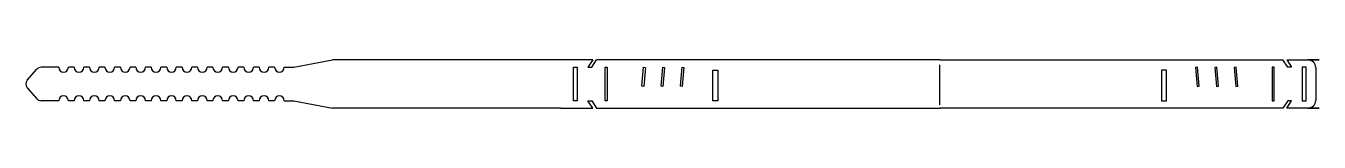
# Model space of a CAD drawing. Header units: millimetres. Extents: x -474 to 197, y 0 to 25.
import ezdxf

# ---------------------------------------------------------------- set-up
doc = ezdxf.new("R2010")
doc.units = ezdxf.units.MM
doc.layers.get('0').update_dxf_attribs({"linetype": 'CONTINUOUS'})

msp = doc.modelspace()

# ---------------------------------------------------------------- linework, layer by layer
for p, q in [((-473.3, 14.46), (-468.4, 20.14)), ((-460, 21.18), (-466.13, 21.18)), ((-457, 21.18), (-460, 21.18)), ((-449, 21.18), (-452, 21.18)), ((-441, 21.18), (-444, 21.18)), ((-433, 21.18), (-436, 21.18)), ((-425, 21.18), (-428, 21.18)), ((-417, 21.18), (-420, 21.18)), ((-409, 21.18), (-412, 21.18)), ((-401, 21.18), (-404, 21.18)), ((-393, 21.18), (-396, 21.18)), ((-385, 21.18), (-388, 21.18)), ((-377, 21.18), (-380, 21.18)), ((-369, 21.18), (-372, 21.18)), ((-361, 21.18), (-364, 21.18)), ((-353, 21.18), (-356, 21.18)), ((-345, 21.18), (-348, 21.18)), ((-340, 21.18), (-335, 21.18)), ((-335, 21.18), (-315, 25)), ((-196.78, 25), (-315, 25)), ((-180, 25), (-196.78, 25)), ((-190, 3.82), (-190, 21.18)), ((-190, 21.18), (-188, 21.18)), ((-188, 21.18), (-188, 3.82)), ((-180, 25), (-182.5, 21.18)), ((-182.5, 21.18), (-180.5, 21.18)), ((-180.5, 21.18), (-178, 25)), ((0, 25), (-178, 25)), ((-173.5, 3.82), (-173.5, 21.18)), ((-173.5, 21.18), (-172.5, 21.18)), ((-172.5, 21.18), (-172.5, 3.82)), ((-154.56, 11.33), (-153.7, 21.18)), ((-153.7, 21.18), (-152.7, 21.09)), ((-152.7, 21.09), (-153.56, 11.24)), ((-144.55, 11.33), (-143.69, 21.18)), ((-143.69, 21.18), (-142.7, 21.09)), ((-142.7, 21.09), (-143.56, 11.24)), ((-134.55, 11.33), (-133.69, 21.18)), ((-133.69, 21.18), (-132.69, 21.09)), ((-132.69, 21.09), (-133.55, 11.24)), ((0, 25), (178, 25)), ((0, 1.75), (0, 22.5)), ((133.69, 21.18), (132.69, 21.09)), ((132.69, 21.09), (133.55, 11.24)), ((134.55, 11.33), (133.69, 21.18)), ((143.69, 21.18), (142.7, 21.09)), ((142.7, 21.09), (143.56, 11.24)), ((144.55, 11.33), (143.69, 21.18)), ((153.7, 21.18), (152.7, 21.09)), ((152.7, 21.09), (153.56, 11.24)), ((154.56, 11.33), (153.7, 21.18)), ((172.5, 21.18), (172.5, 3.82)), ((173.5, 21.18), (172.5, 21.18)), ((173.5, 3.82), (173.5, 21.18)), ((180.5, 21.18), (178, 25)), ((180, 25), (196.78, 25)), ((180, 25), (182.5, 21.18)), ((182.5, 21.18), (180.5, 21.18)), ((188, 21.18), (188, 3.82)), ((190, 21.18), (188, 21.18)), ((190, 3.82), (190, 21.18)), ((196.78, 25), (191, 25)), ((195, 21), (195, 4)), ((-117.69, 3.82), (-117.69, 19.68)), ((-117.69, 19.68), (-115.06, 19.68)), ((-115.06, 19.68), (-115.06, 3.82)), ((115.06, 19.68), (115.06, 3.82)), ((117.69, 19.68), (115.06, 19.68)), ((117.69, 3.82), (117.69, 19.68)), ((-473.3, 10.54), (-468.4, 4.86)), ((-153.56, 11.24), (-154.56, 11.33)), ((-143.56, 11.24), (-144.55, 11.33)), ((-133.55, 11.24), (-134.55, 11.33)), ((133.55, 11.24), (134.55, 11.33)), ((143.56, 11.24), (144.55, 11.33)), ((153.56, 11.24), (154.56, 11.33)), ((-460, 3.82), (-466.13, 3.82)), ((-457, 3.82), (-460, 3.82)), ((-449, 3.82), (-452, 3.82)), ((-441, 3.82), (-444, 3.82)), ((-433, 3.82), (-436, 3.82)), ((-425, 3.82), (-428, 3.82)), ((-417, 3.82), (-420, 3.82)), ((-409, 3.82), (-412, 3.82)), ((-401, 3.82), (-404, 3.82)), ((-393, 3.82), (-396, 3.82)), ((-385, 3.82), (-388, 3.82)), ((-377, 3.82), (-380, 3.82)), ((-369, 3.82), (-372, 3.82)), ((-361, 3.82), (-364, 3.82)), ((-353, 3.82), (-356, 3.82)), ((-345, 3.82), (-348, 3.82)), ((-340, 3.82), (-335, 3.82)), ((-335, 3.82), (-315, 0)), ((-196.78, 0), (-180, 0)), ((-188, 3.82), (-190, 3.82)), ((-180, 0), (-182.5, 3.82)), ((-182.5, 3.82), (-180.5, 3.82)), ((-180.5, 3.82), (-178, 0)), ((-178, 0), (0, 0)), ((-172.5, 3.82), (-173.5, 3.82)), ((-115.06, 3.82), (-117.69, 3.82)), ((178, 0), (0, 0)), ((115.06, 3.82), (117.69, 3.82)), ((172.5, 3.82), (173.5, 3.82)), ((180.5, 3.82), (178, 0)), ((180, 0), (182.5, 3.82)), ((196.78, 0), (180, 0)), ((182.5, 3.82), (180.5, 3.82)), ((188, 3.82), (190, 3.82)), ((191, 0), (196.78, 0)), ((-196.78, 0), (-315, 0))]:
    msp.add_line(p, q)
for centre, radius, start, end in [((-466.13, 18.18), 3, 90, 139.16184), ((-454.5, 21.18), 2.5, -180, 0), ((-446.5, 21.18), 2.5, -180, 0), ((-438.5, 21.18), 2.5, -180, 0), ((-430.5, 21.18), 2.5, -180, 0), ((-422.5, 21.18), 2.5, -180, 0), ((-414.5, 21.18), 2.5, -180, 0), ((-406.5, 21.18), 2.5, -180, 0), ((-398.5, 21.18), 2.5, -180, 0), ((-390.5, 21.18), 2.5, -180, 0), ((-382.5, 21.18), 2.5, -180, 0), ((-374.5, 21.18), 2.5, -180, 0), ((-366.5, 21.18), 2.5, -180, 0), ((-358.5, 21.18), 2.5, -180, 0), ((-350.5, 21.18), 2.5, -180, 0), ((-342.5, 21.18), 2.5, -180, 0), ((191, 21), 4, 0, 90), ((-471.03, 12.5), 3, 139.16184, 220.83816), ((-466.13, 6.82), 3, 220.83816, 270), ((-454.5, 3.82), 2.5, 0, 180), ((-446.5, 3.82), 2.5, 0, 180), ((-438.5, 3.82), 2.5, 0, 180), ((-430.5, 3.82), 2.5, 0, 180), ((-422.5, 3.82), 2.5, 0, 180), ((-414.5, 3.82), 2.5, 0, 180), ((-406.5, 3.82), 2.5, 0, 180), ((-398.5, 3.82), 2.5, 0, 180), ((-390.5, 3.82), 2.5, 0, 180), ((-382.5, 3.82), 2.5, 0, 180), ((-374.5, 3.82), 2.5, 0, 180), ((-366.5, 3.82), 2.5, 0, 180), ((-358.5, 3.82), 2.5, 0, 180), ((-350.5, 3.82), 2.5, 0, 180), ((-342.5, 3.82), 2.5, 0, 180), ((191, 4), 4, -90, 0)]:
    msp.add_arc(centre, radius, start, end)

doc.saveas('drawing.dxf')
